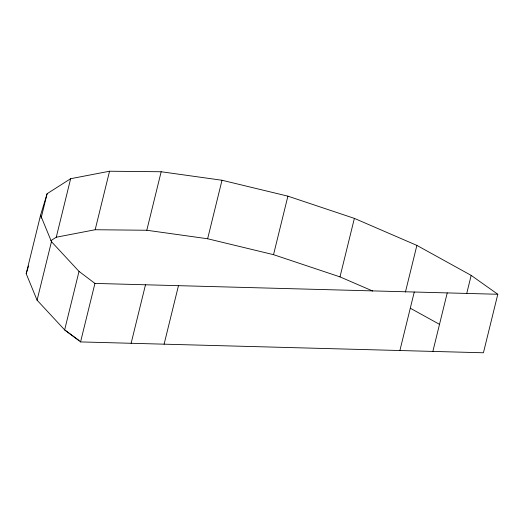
<?xml version="1.0" encoding="UTF-8"?>
<svg xmlns="http://www.w3.org/2000/svg" width="524" height="524" viewBox="0 0 524 524"><rect width="100%" height="100%" fill="white"/><g stroke="black" fill="none" stroke-linecap="round" stroke-linejoin="round"><path stroke-width="0.79" d="M26.2 273.692L40.571 215.187L47.114 193.71L70.642 178.71L109.542 171.224L161.169 171.748L222.006 180.256L287.905 196.159L354.375 218.384L416.881 245.402L471.174 275.388L497.8 294.265L483.429 352.776L80.565 341.923L64.648 329.904L37.086 300.193L26.2 273.692L28.538 266.022M41.095 218.22L47.114 193.71M37.086 300.193L51.457 241.682L40.571 215.187M50.894 240.647L56.265 237.221L70.642 178.71M51.457 241.682L79.019 271.393L64.648 329.904L79.176 340.495M56.265 237.221L95.172 229.735L109.542 171.224M80.565 341.923L94.936 283.418L79.019 271.393M95.172 229.735L146.799 230.259L161.169 171.748M131.124 343.286L145.495 284.781M164.104 344.176L178.474 285.665M146.799 230.259L207.635 238.761L222.006 180.256M372.747 291.043L339.997 276.888L273.528 254.671L287.905 196.159M339.997 276.888L354.375 218.384M405.425 292.051L416.881 245.402M399.891 350.53L414.261 292.019M432.863 351.414L447.234 292.909M466.707 293.571L471.174 275.388M94.936 283.418L497.8 294.265M207.635 238.761L273.528 254.671M410.371 308.256L439.656 324.428"/></g></svg>
